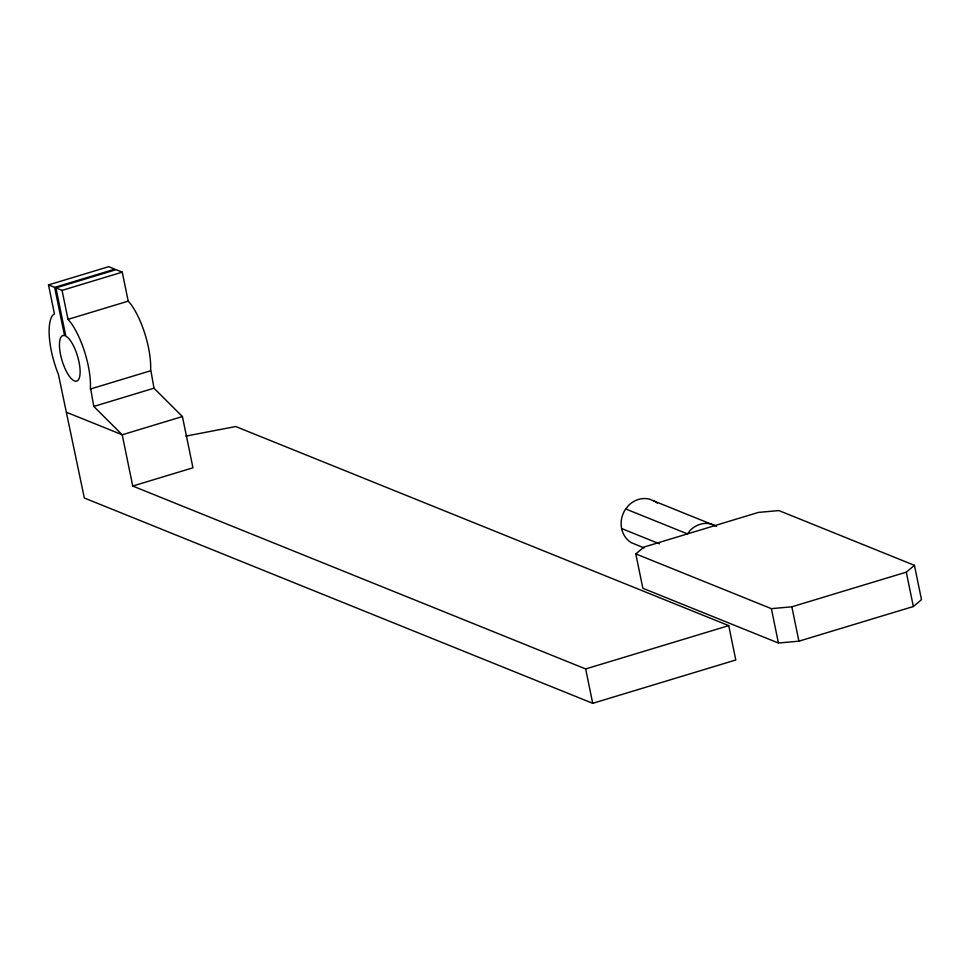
<?xml version="1.0" encoding="UTF-8"?>
<svg xmlns="http://www.w3.org/2000/svg" width="970" height="970" viewBox="0 0 970 970"><rect width="100%" height="100%" fill="white"/><g stroke="black" fill="none" stroke-linecap="round" stroke-linejoin="round"><path stroke-width="1.45" d="M728.737 625.626L585.662 668.948L132.732 486.043L122.22 434.778L93.787 406.442L90.428 387.382A47.651 16.09 73.2 0 0 70.98 322.877L68.009 319.372L62.056 290.382L55.896 287.896L65.802 336.141L67.694 337.427A23.826 8.051 73.2 0 1 80.013 374.335A23.826 8.051 73.2 0 1 64.869 368.224A23.826 8.051 73.2 0 1 62.904 335.499L64.566 335.644L54.659 287.399L48.5 284.913L54.453 313.904L52.501 315.408A47.651 16.09 73.2 0 0 58.418 374.456L84.329 498.01L592.718 703.323L735.793 659.988L728.737 625.626L235.746 426.533L185.876 436.112M132.732 486.043L192.945 467.807L182.421 416.554L153.987 388.206L150.641 369.158A47.651 16.09 73.2 0 0 131.192 304.641L128.21 301.149L122.256 272.158L116.097 269.66L55.896 287.896M635.799 553.906L643.947 547.08L758.407 512.415L778.874 510.572L914.443 565.328L921.5 599.69L913.352 606.517L798.904 641.182L778.425 643.025L642.855 588.269L635.799 553.906L771.38 608.651L791.847 606.808L906.295 572.142L914.443 565.328M48.5 284.913L108.701 266.677L114.86 269.163L54.659 287.399M62.056 290.382L122.256 272.158M68.009 319.372L128.21 301.149M90.222 389.067L150.423 370.831M93.787 406.442L153.987 388.206M182.421 416.554L122.22 434.778L66.76 412.383M653.246 500.714L714.878 525.607M625.856 509.007L687.487 533.9L689.949 530.602A23.826 21.643 -68 0 1 711.41 524.103L716.6 526.346M621.624 528.553L659.43 543.818M644.116 547.904L631.191 542.63A23.826 21.643 -68 0 1 624.619 510.656L628.33 505.722A23.826 21.643 -68 0 1 649.791 499.223L654.98 501.466A23.826 21.643 -68 0 1 657.284 503.127M906.295 572.142L913.352 606.517M791.847 606.808L798.904 641.182M771.38 608.651L778.425 643.025M585.662 668.948L592.718 703.323"/></g></svg>
